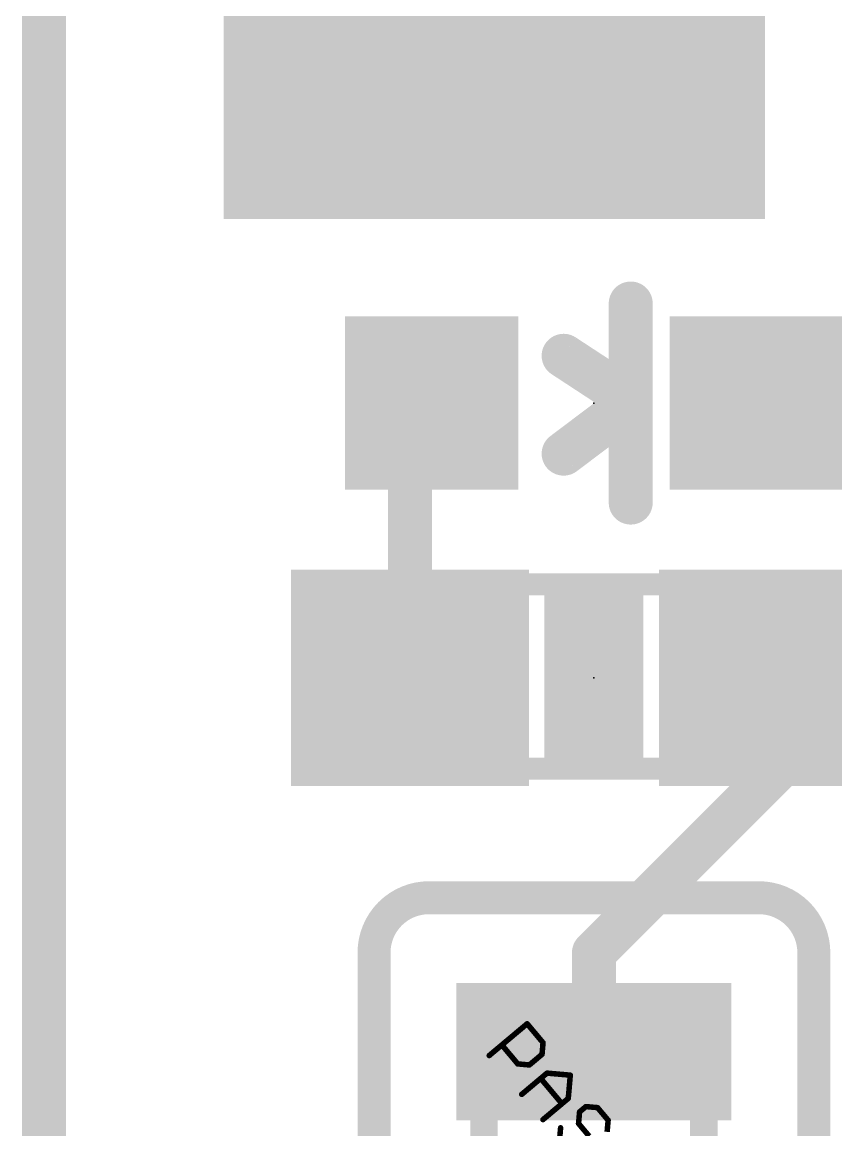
# Model space of a CAD drawing. Extents: x -0.9 to 39.5, y -0.1 to 25.5.
# Drawn here: x -0.1 to 3.66, y 2.99 to 8.11 of the extents above; entities that cross this region are included whole.
import ezdxf

# ---------------------------------------------------------------- set-up
doc = ezdxf.new("R2010")
doc.units = 0
for name, color, linetype in [('1', 12, 'CONTINUOUS'), ('16', 132, 'CONTINUOUS'), ('20', 53, 'CONTINUOUS'), ('21', 41, 'CONTINUOUS'), ('23', 53, 'CONTINUOUS'), ('51', 53, 'CONTINUOUS')]:
    doc.layers.add(name, color=color, linetype=linetype)

# ---------------------------------------------------------------- blocks, each defined once
blk = doc.blocks.new('RECT')
blk.add_solid([(-0.5, -0.5), (0.5, -0.5), (-0.5, 0.5), (0.5, 0.5)])

msp = doc.modelspace()

# ---------------------------------------------------------------- linework, layer by layer
at = {"layer": '1', "const_width": 0.2032}
for points in [[(0, 25.4), (0, 0)], [(1.69, 6.25), (1.79, 6.35)], [(1.69, 5.08), (1.69, 6.25)], [(3.39, 5.08), (3.39, 4.66)], [(5.08, 5.08), (3.39, 5.08)], [(2.54, 3.81), (3.39, 4.66)], [(2.54, 3.3528), (2.54, 3.81)], [(2.54, 3.3528), (2.5908, 3.302)]]:
    msp.add_lwpolyline(points, dxfattribs=at)
at = {"layer": '1', "const_width": 0.1016}
for points in [[(1.8259, 6.3141, 1), (1.7541, 6.3859)], [(1.7408, 6.25, 1), (1.6392, 6.25)], [(1.6541, 6.2859, 1), (1.7259, 6.2141)], [(3.4408, 5.08, 1), (3.3392, 5.08)], [(3.39, 5.1308, 1), (3.39, 5.0292)], [(1.6392, 5.08, 1), (1.7408, 5.08)], [(3.4259, 4.6241, 1), (3.3541, 4.6959)], [(3.3392, 4.66, 1), (3.4408, 4.66)], [(2.5908, 3.81, 1), (2.4892, 3.81)], [(2.5041, 3.8459, 1), (2.5759, 3.7741)], [(2.5759, 3.3887, 1), (2.5041, 3.3169)], [(2.4892, 3.3528, 1), (2.5908, 3.3528)], [(2.5549, 3.2661, 1), (2.6267, 3.3379)]]:
    msp.add_lwpolyline(points, format="xyb", dxfattribs=at)
at = {"layer": '16', "const_width": 0.2032}
msp.add_lwpolyline([(0, 0), (0, 25.4)], dxfattribs=at)
at = {"layer": '20', "const_width": 0.2032}
msp.add_lwpolyline([(0, 25.4), (0, 0)], dxfattribs=at)
at = {"layer": '21'}
for points, const_width in [([(2.71, 6.81), (2.71, 6.35)], 0.2032), ([(2.6946, 6.3754), (2.4, 6.5684)], 0.2032), ([(2.71, 6.35), (2.4, 6.1162)], 0.2032), ([(2.71, 5.89), (2.71, 6.35)], 0.2032), ([(3.302, 4.064), (1.778, 4.064)], 0.1524), ([(1.524, 1.27), (1.524, 3.81)], 0.1524), ([(3.556, 3.81), (3.556, 1.27)], 0.1524)]:
    msp.add_lwpolyline(points, dxfattribs=dict(at, const_width=const_width))
for points, const_width in [([(2.7608, 6.81, 1), (2.6592, 6.81)], 0.1016), ([(2.4278, 6.6109, 1), (2.3722, 6.5259)], 0.1016), ([(2.7608, 6.35, 1), (2.6592, 6.35)], 0.1016), ([(2.6668, 6.3329, 1), (2.7224, 6.4179)], 0.1016), ([(2.7406, 6.3094, 1), (2.6794, 6.3906)], 0.1016), ([(2.6592, 6.35, 1), (2.7608, 6.35)], 0.1016), ([(2.3694, 6.1568, 1), (2.4306, 6.0756)], 0.1016), ([(2.6592, 5.89, 1), (2.7608, 5.89)], 0.1016), ([(1.778, 4.064, 0.4142), (1.524, 3.81)], 0.1524), ([(1.778, 4.1021, 1), (1.778, 4.0259)], 0.0762), ([(1.778, 4.0259, 1), (1.778, 4.1021)], 0.0762), ([(3.556, 3.81, 0.4142), (3.302, 4.064)], 0.1524), ([(3.302, 4.1021, 1), (3.302, 4.0259)], 0.0762), ([(3.302, 4.0259, 1), (3.302, 4.1021)], 0.0762), ([(1.5621, 3.81, 1), (1.4859, 3.81)], 0.0762), ([(1.4859, 3.81, 1), (1.5621, 3.81)], 0.0762), ([(3.5941, 3.81, 1), (3.5179, 3.81)], 0.0762), ([(3.5179, 3.81, 1), (3.5941, 3.81)], 0.0762)]:
    msp.add_lwpolyline(points, format="xyb", dxfattribs=dict(at, const_width=const_width))
at = {"layer": '23'}
for p in [(2.54, 6.35), (2.54, 5.08)]:
    msp.add_point(p, dxfattribs=at)
at = {"layer": '51'}
for points, const_width in [([(2.184, 5.512), (2.896, 5.512)], 0.1016), ([(2.184, 4.661), (2.896, 4.661)], 0.1016), ([(2.032, 3.556), (2.032, 2.3495)], 0.127), ([(3.048, 3.556), (2.032, 3.556)], 0.127), ([(3.048, 2.3495), (3.048, 3.556)], 0.127), ([(2.0561, 3.3345), (2.2314, 3.4815)], 0.0254), ([(2.2314, 3.4815), (2.3049, 3.3939)], 0.0254), ([(2.1881, 3.2959), (2.1146, 3.3835)], 0.0254), ([(2.3049, 3.3939), (2.3002, 3.3402)], 0.0254), ([(2.3002, 3.3402), (2.2418, 3.2912)], 0.0254), ([(2.2418, 3.2912), (2.1881, 3.2959)], 0.0254), ([(2.2065, 3.1553), (2.3233, 3.2534)], 0.0254), ([(2.2941, 3.2288), (2.3921, 3.112)], 0.0254), ([(2.3233, 3.2534), (2.4308, 3.244)], 0.0254), ([(2.4308, 3.244), (2.4214, 3.1365)], 0.0254), ([(2.4214, 3.1365), (2.3045, 3.0385)], 0.0254), ([(2.4736, 3.0742), (2.4689, 3.0205)], 0.0254), ([(2.5029, 3.0987), (2.4736, 3.0742)], 0.0254), ([(2.5566, 3.094), (2.5029, 3.0987)], 0.0254), ([(2.6056, 3.0356), (2.5566, 3.094)], 0.0254), ([(2.4689, 3.0205), (2.518, 2.962)], 0.0254), ([(2.6009, 2.9819), (2.6056, 3.0356)], 0.0254), ([(2.3813, 2.9469), (2.386, 3.0007)], 0.0254)]:
    msp.add_lwpolyline(points, dxfattribs=dict(at, const_width=const_width))
for points, const_width in [([(2.184, 5.5374, 1), (2.184, 5.4866)], 0.0508), ([(2.896, 5.4866, 1), (2.896, 5.5374)], 0.0508), ([(2.184, 4.6864, 1), (2.184, 4.6356)], 0.0508), ([(2.896, 4.6356, 1), (2.896, 4.6864)], 0.0508), ([(2.0638, 3.556, 1), (2.0002, 3.556)], 0.0635), ([(2.032, 3.5878, 1), (2.032, 3.5242)], 0.0635), ([(3.0798, 3.556, 1), (3.0162, 3.556)], 0.0635), ([(3.048, 3.5242, 1), (3.048, 3.5878)], 0.0635), ([(2.2363, 3.4856, 1), (2.2265, 3.4775)], 0.0127), ([(2.2355, 3.4767, 1), (2.2273, 3.4864)], 0.0127), ([(2.1194, 3.3876, 1), (2.1097, 3.3794)], 0.0127), ([(2.3113, 3.3933, 1), (2.2986, 3.3945)], 0.0127), ([(2.3001, 3.3898, 1), (2.3098, 3.398)], 0.0127), ([(2.0521, 3.3393, 1), (2.0602, 3.3296)], 0.0127), ([(2.2939, 3.3407, 1), (2.3066, 3.3396)], 0.0127), ([(2.3043, 3.3353, 1), (2.2962, 3.345)], 0.0127), ([(2.1886, 3.3022, 1), (2.1875, 3.2895)], 0.0127), ([(2.1832, 3.2918, 1), (2.193, 3.2999)], 0.0127), ([(2.2377, 3.296, 1), (2.2459, 3.2863)], 0.0127), ([(2.2413, 3.2848, 1), (2.2424, 3.2975)], 0.0127), ([(2.299, 3.2329, 1), (2.2892, 3.2248)], 0.0127), ([(2.3239, 3.2597, 1), (2.3228, 3.247)], 0.0127), ([(2.3274, 3.2485, 1), (2.3192, 3.2582)], 0.0127), ([(2.4371, 3.2434, 1), (2.4244, 3.2445)], 0.0127), ([(2.4302, 3.2376, 1), (2.4313, 3.2503)], 0.0127), ([(2.2024, 3.1602, 1), (2.2106, 3.1504)], 0.0127), ([(2.415, 3.1371, 1), (2.4277, 3.136)], 0.0127), ([(2.4254, 3.1316, 1), (2.4173, 3.1414)], 0.0127), ([(2.3873, 3.1079, 1), (2.397, 3.1161)], 0.0127), ([(2.48, 3.0736, 1), (2.4673, 3.0747)], 0.0127), ([(2.4696, 3.0791, 1), (2.4777, 3.0693)], 0.0127), ([(2.5034, 3.105, 1), (2.5023, 3.0924)], 0.0127), ([(2.5069, 3.0938, 1), (2.4988, 3.1036)], 0.0127), ([(2.5614, 3.0981, 1), (2.5517, 3.0899)], 0.0127), ([(2.556, 3.0877, 1), (2.5571, 3.1003)], 0.0127), ([(2.3004, 3.0433, 1), (2.3086, 3.0336)], 0.0127), ([(2.4738, 3.0246, 1), (2.4641, 3.0164)], 0.0127), ([(2.4626, 3.021, 1), (2.4753, 3.0199)], 0.0127), ([(2.6119, 3.035, 1), (2.5993, 3.0361)], 0.0127), ([(2.6007, 3.0315, 1), (2.6105, 3.0397)], 0.0127), ([(2.3923, 3.0001, 1), (2.3797, 3.0012)], 0.0127)]:
    msp.add_lwpolyline(points, format="xyb", dxfattribs=dict(at, const_width=const_width))

# ---------------------------------------------------------------- block references
at = {"layer": '1', "xscale": 2.5, "yscale": 2}
msp.add_blockref('RECT', (2.08, 8.2), dxfattribs=at)
at = {"layer": '1'}
for p, xscale, yscale, rotation in [((1.79, 6.35), 0.8, 0.8, 270), ((3.29, 6.35), 0.8, 0.8, 270), ((2.54, 3.3528), 0.635, 1.27, 90)]:
    msp.add_blockref('RECT', p, dxfattribs=dict(at, xscale=xscale, yscale=yscale, rotation=rotation))
at = {"layer": '1', "xscale": 1.1}
for p in [(1.69, 5.08), (3.39, 5.08)]:
    msp.add_blockref('RECT', p, dxfattribs=at)
at = {"layer": '21', "xscale": 0.4572, "yscale": 0.762}
msp.add_blockref('RECT', (2.54, 5.08), dxfattribs=at)
at = {"layer": '51', "xscale": 0.5001, "yscale": 0.95}
for p in [(1.9519, 5.0851), (3.1202, 5.0851)]:
    msp.add_blockref('RECT', p, dxfattribs=at)

doc.saveas('drawing.dxf')
